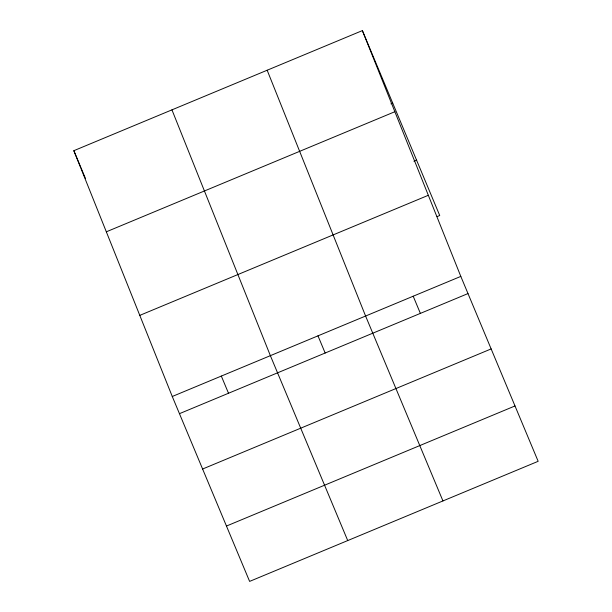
<?xml version="1.0" encoding="UTF-8"?>
<svg xmlns="http://www.w3.org/2000/svg" width="612" height="612" viewBox="0 0 612 612"><rect width="100%" height="100%" fill="white"/><g stroke="black" fill="none" stroke-linecap="round" stroke-linejoin="round"><path stroke-width="0.92" d="M362.38 30.6L460.813 276.402L538.155 461.31L249.62 581.4L172.27 396.492L73.845 150.69L362.38 30.6L439.73 215.508L437.083 216.61M390.953 103.856L392.72 103.122M106.32 231.81L394.862 111.713M413.934 161.254L416.573 160.153M139.788 315.379L428.331 195.289M172.27 396.492L460.813 276.402M179.454 413.666L467.996 293.569M202.61 469.014L491.145 348.924M226.463 526.045L515.006 405.955M413.199 296.216L420.383 313.39M442.943 500.937L365.594 316.029L267.161 70.227M317.98 335.843L325.163 353.017M347.723 540.572L270.374 355.664L171.949 109.862M221.322 376.074L228.505 393.248M73.845 150.69L81.029 167.864M81.396 168.744L85.435 178.406"/></g></svg>
